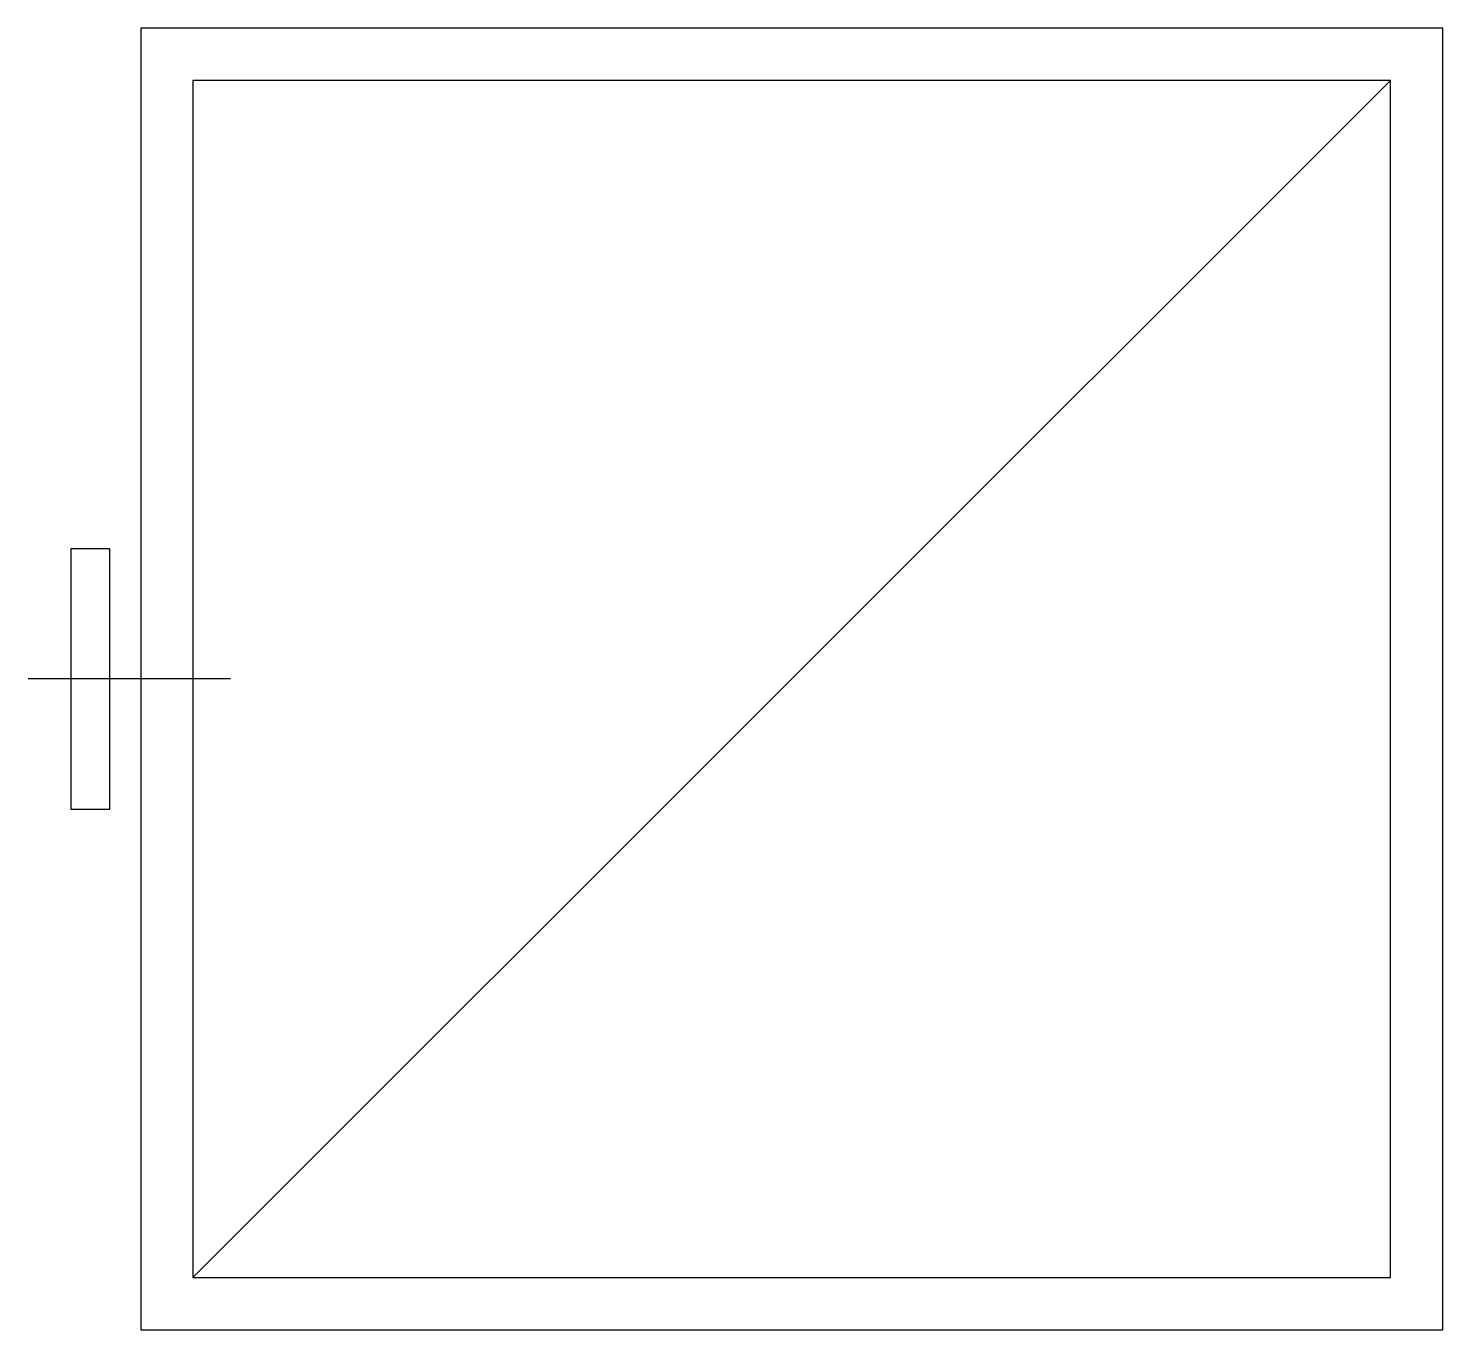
# Model space of a CAD drawing. Header units: metres. Extents: x -1.09 to 0, y -1 to 0.
import ezdxf

# ---------------------------------------------------------------- set-up
doc = ezdxf.new("R2010")
doc.units = ezdxf.units.M

msp = doc.modelspace()

# ---------------------------------------------------------------- linework, layer by layer
for p, q in [((-0.96, -0.96), (-0.04, -0.04)), ((-0.931, -0.5), (-1.0864, -0.5))]:
    msp.add_line(p, q)
for points in [[(-1, -1), (0, -1), (0, 0), (-1, 0)], [(-0.96, -0.96), (-0.04, -0.96), (-0.04, -0.04), (-0.96, -0.04)], [(-1.0537, -0.4), (-1.0537, -0.6), (-1.0237, -0.6), (-1.0237, -0.5), (-1.0237, -0.4)]]:
    msp.add_lwpolyline(points, close=True)

doc.saveas('drawing.dxf')
